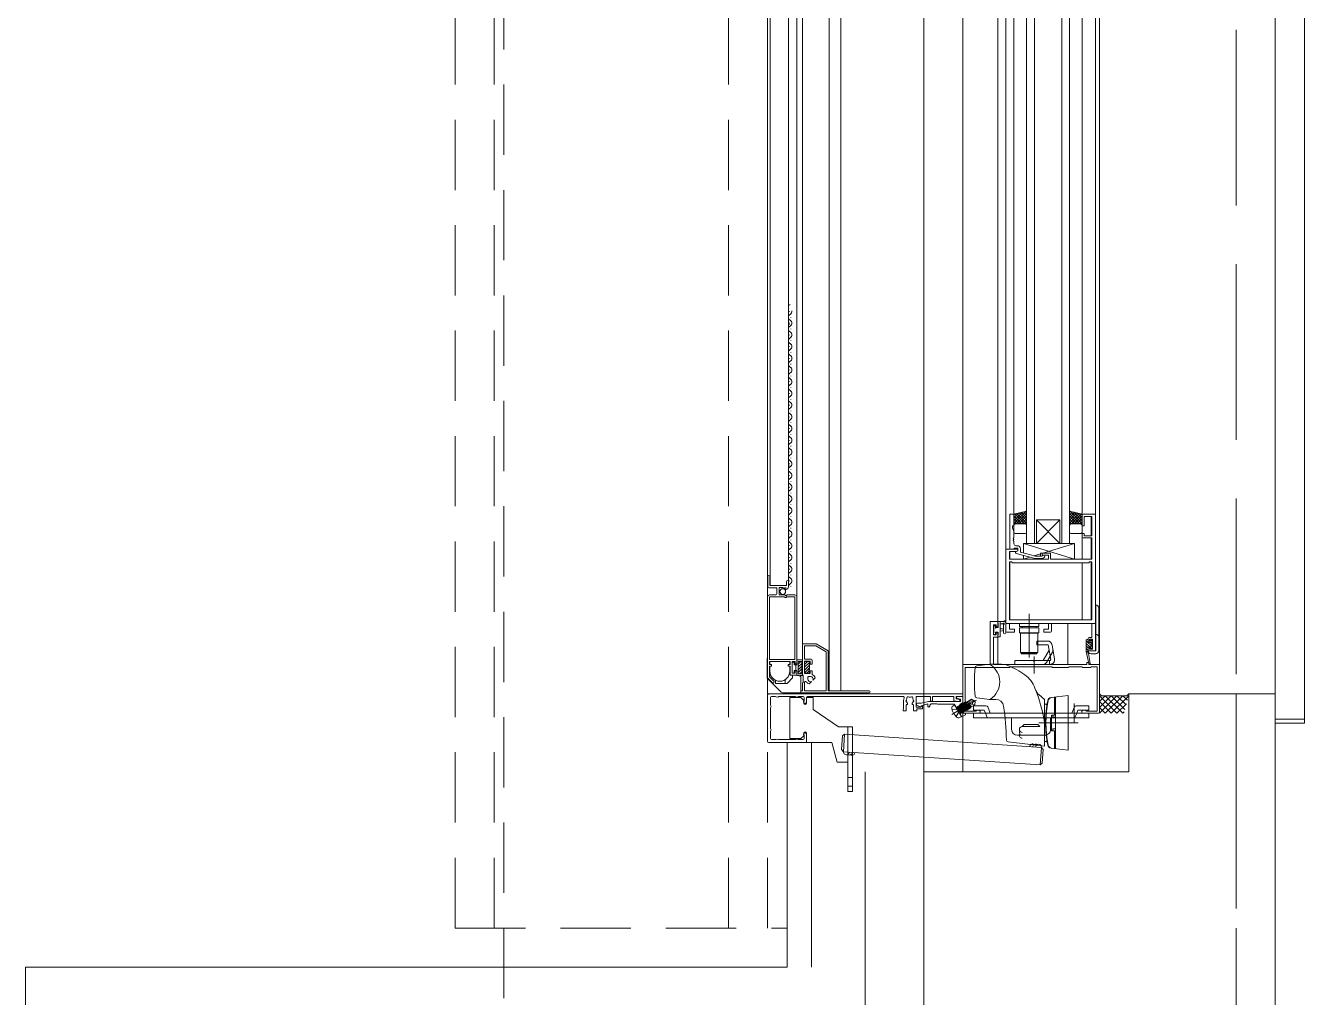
# Model space of a CAD drawing. Units: millimetres at full size, sheet at 1:30. Extents: x -16828 to 149130, y 47892 to 100313.
# Drawn here: x 30440 to 31095, y 55830 to 56328 of the extents above; entities that cross this region are included whole.
import ezdxf

# ---------------------------------------------------------------- set-up
doc = ezdxf.new("R2010")
doc.units = ezdxf.units.MM
doc.header["$LTSCALE"] = 30
doc.linetypes.add('DASHED1', pattern=[1.8, 1.2, -0.6])
doc.linetypes.add('DASHED3', pattern=[4, 3, -1])
for name, color, linetype, lineweight in [('0-1', 7, 'Continuous', 15), ('2-1_躯体', 7, 'Continuous', 15), ('2-3_間仕切り', 7, 'Continuous', 15), ('2-A_建具', 7, 'Continuous', 15)]:
    doc.layers.add(name, color=color, linetype=linetype, lineweight=lineweight)

msp = doc.modelspace()

# ---------------------------------------------------------------- linework, layer by layer
at = {"layer": '0-1'}
for p, q in [((30899.96, 58725.86), (30899.96, 55775.86)), ((31079.96, 58725.86), (31079.96, 50655.86))]:
    msp.add_line(p, q, dxfattribs=at)
at = {"layer": '0-1', "linetype": 'DASHED3'}
msp.add_line((31059.96, 58725.86), (31059.96, 50675.86), dxfattribs=at)
at = {"layer": '0-1', "linetype": 'DASHED1'}
for p, q in [((30684.96, 55775.86), (30684.96, 57745.86)), ((31079.96, 57745.86), (31079.96, 50655.86))]:
    msp.add_line(p, q, dxfattribs=at)
at = {"layer": '2-1_躯体'}
for p, q in [((31004.96, 55985.86), (31004.96, 55945.86)), ((31004.96, 55985.86), (31079.96, 55985.86)), ((31079.96, 55985.86), (31079.96, 55015.86)), ((30899.96, 55945.86), (31004.96, 55945.86)), ((30899.96, 55945.86), (30899.96, 55775.86))]:
    msp.add_line(p, q, dxfattribs=at)
at = {"layer": '2-1_躯体', "linetype": 'DASHED3'}
msp.add_line((31059.96, 55985.86), (31059.96, 55015.86), dxfattribs=at)
at = {"layer": '2-3_間仕切り'}
for p, q in [((30829.96, 55960.86), (30829.96, 55845.86)), ((30842.46, 55960.86), (30842.46, 55845.86)), ((30869.96, 55945.86), (30869.96, 55805.86)), ((30439.96, 55845.86), (30439.96, 55155.86)), ((30439.96, 55845.86), (30829.96, 55845.86))]:
    msp.add_line(p, q, dxfattribs=at)
at = {"layer": '2-A_建具', "linetype": 'DASHED1'}
for p, q in [((30659.96, 55865.86), (30659.96, 56800.86)), ((30679.96, 55865.86), (30679.96, 56800.86)), ((30799.96, 55865.86), (30799.96, 56800.86)), ((30819.96, 55865.86), (30819.96, 55960.86)), ((30659.96, 55865.86), (30829.96, 55865.86))]:
    msp.add_line(p, q, dxfattribs=at)
at = {"layer": '2-A_建具'}
for p, q in [((30919.96, 55945.86), (30919.96, 56755.86)), ((31094.96, 55970.86), (31094.96, 56730.86)), ((30989.96, 56725.36), (30989.96, 55976.36)), ((30819.96, 56715.86), (30819.96, 55985.86)), ((30837.96, 56698.52), (30837.96, 56008.06)), ((30941.96, 56684.59), (30941.96, 56017.13)), ((30937.96, 56681.96), (30937.96, 56019.76)), ((30981.16, 56646.86), (30981.16, 56054.86)), ((30952.66, 56638.86), (30952.66, 56062.86)), ((30956.66, 56638.86), (30956.66, 56062.86)), ((30970.66, 56062.86), (30970.66, 56638.86)), ((30974.66, 56062.86), (30974.66, 56638.86)), ((30946.16, 56629.86), (30946.16, 56071.86)), ((30821.26, 56350.86), (30821.26, 56041.45)), ((30830.66, 56043.36), (30830.66, 56350.86)), ((30834.96, 56350.86), (30834.96, 56035.46)), ((30851.56, 55987.36), (30851.56, 56350.86)), ((30857.46, 55987.36), (30857.46, 56350.86)), ((30831.16, 56181.76), (30831.16, 56181.56)), ((30831.16, 56175.76), (30831.16, 56175.56)), ((30831.16, 56175.06), (30831.16, 56174.86)), ((30831.92, 56178.76), (30831.92, 56178.56)), ((30831.16, 56169.76), (30831.16, 56169.56)), ((30831.92, 56172.76), (30831.92, 56172.56)), ((30831.92, 56166.76), (30831.92, 56166.56)), ((30831.16, 56163.76), (30831.16, 56163.56)), ((30831.92, 56160.76), (30831.92, 56160.56)), ((30831.16, 56157.76), (30831.16, 56157.56)), ((30831.92, 56154.76), (30831.92, 56154.56)), ((30831.16, 56151.76), (30831.16, 56151.56)), ((30831.92, 56148.76), (30831.92, 56148.56)), ((30831.16, 56145.76), (30831.16, 56145.56)), ((30831.92, 56142.76), (30831.92, 56142.56)), ((30831.16, 56139.76), (30831.16, 56139.56)), ((30831.16, 56133.76), (30831.16, 56133.56)), ((30831.92, 56136.76), (30831.92, 56136.56)), ((30831.16, 56127.76), (30831.16, 56127.56)), ((30831.92, 56130.76), (30831.92, 56130.56)), ((30831.16, 56121.76), (30831.16, 56121.56)), ((30831.92, 56124.76), (30831.92, 56124.56)), ((30831.16, 56115.76), (30831.16, 56115.56)), ((30831.92, 56118.76), (30831.92, 56118.56)), ((30831.16, 56109.76), (30831.16, 56109.56)), ((30831.92, 56112.76), (30831.92, 56112.56)), ((30831.16, 56103.76), (30831.16, 56103.56)), ((30831.16, 56103.06), (30831.16, 56102.86)), ((30831.92, 56106.76), (30831.92, 56106.56)), ((30831.92, 56100.76), (30831.92, 56100.56)), ((30831.16, 56097.76), (30831.16, 56097.56)), ((30831.92, 56094.76), (30831.92, 56094.56)), ((30831.16, 56091.76), (30831.16, 56091.56)), ((30831.92, 56088.76), (30831.92, 56088.56)), ((30831.16, 56085.76), (30831.16, 56085.56)), ((30831.92, 56082.76), (30831.92, 56082.56)), ((30831.16, 56079.76), (30831.16, 56079.56)), ((30831.92, 56076.76), (30831.92, 56076.56)), ((30946.16, 56077.86), (30952.66, 56079.36)), ((30946.16, 56073.09), (30952.36, 56079.29)), ((30946.16, 56074.5), (30950.52, 56078.87)), ((30946.16, 56075.92), (30948.69, 56078.44)), ((30946.16, 56077.33), (30946.85, 56078.02)), ((30950.27, 56072.86), (30946.16, 56076.98)), ((30948.86, 56072.86), (30946.16, 56075.56)), ((30951.69, 56072.86), (30946.59, 56077.96)), ((30947.35, 56072.86), (30952.66, 56078.17)), ((30952.66, 56073.3), (30947.74, 56078.23)), ((30948.76, 56072.86), (30952.66, 56076.76)), ((30952.66, 56074.72), (30948.89, 56078.49)), ((30952.66, 56076.13), (30950.04, 56078.76)), ((30950.17, 56072.86), (30952.66, 56075.35)), ((30952.66, 56077.55), (30951.19, 56079.02)), ((30952.66, 56078.96), (30952.34, 56079.29)), ((30957.66, 56074.86), (30957.66, 56062.86)), ((30957.66, 56074.86), (30969.66, 56062.86)), ((30969.66, 56074.86), (30957.66, 56062.86)), ((30957.66, 56074.86), (30969.66, 56074.86)), ((30969.66, 56062.86), (30969.66, 56074.86)), ((30981.16, 56077.86), (30974.66, 56079.36)), ((30974.66, 56078.96), (30974.98, 56079.29)), ((30974.66, 56077.55), (30976.13, 56079.02)), ((30974.66, 56076.13), (30977.28, 56078.76)), ((30974.66, 56074.72), (30978.43, 56078.49)), ((30974.66, 56073.3), (30979.58, 56078.23)), ((30979.97, 56072.86), (30974.66, 56078.17)), ((30978.56, 56072.86), (30974.66, 56076.76)), ((30977.15, 56072.86), (30974.66, 56075.35)), ((30981.16, 56073.09), (30974.96, 56079.29)), ((30975.63, 56072.86), (30980.73, 56077.96)), ((30981.16, 56074.5), (30976.79, 56078.87)), ((30977.04, 56072.86), (30981.16, 56076.98)), ((30978.46, 56072.86), (30981.16, 56075.56)), ((30981.16, 56075.92), (30978.63, 56078.44)), ((30981.16, 56077.33), (30980.47, 56078.02)), ((30981.66, 56077.86), (30987.96, 56077.86)), ((30985.76, 56076.66), (30985.76, 56066.66)), ((30831.16, 56073.76), (30831.16, 56073.56)), ((30831.92, 56070.76), (30831.92, 56070.56)), ((30947.45, 56072.86), (30946.16, 56074.15)), ((30952.66, 56072.86), (30946.16, 56072.86)), ((30946.16, 56068.86), (30946.16, 56071.86)), ((30947.16, 56072.86), (30951.66, 56072.86)), ((30951.59, 56072.86), (30952.66, 56073.93)), ((30952.66, 56071.86), (30952.66, 56068.86)), ((30975.73, 56072.86), (30974.66, 56073.93)), ((30974.66, 56072.86), (30981.16, 56072.86)), ((30974.66, 56071.86), (30974.66, 56068.86)), ((30980.16, 56072.86), (30975.66, 56072.86)), ((30979.87, 56072.86), (30981.16, 56074.15)), ((30981.16, 56068.86), (30981.16, 56071.86)), ((30831.16, 56067.76), (30831.16, 56067.56)), ((30831.16, 56061.76), (30831.16, 56061.56)), ((30831.92, 56064.76), (30831.92, 56064.56)), ((30946.04, 56065.09), (30946.16, 56064.9)), ((30946.16, 56064.9), (30946.16, 56064.82)), ((30946.16, 56063.9), (30946.16, 56062.66)), ((30951.66, 56067.86), (30947.16, 56067.86)), ((30947.16, 56061.66), (30947.96, 56061.66)), ((30977.16, 56062.86), (30951.16, 56062.86)), ((30951.16, 56057.88), (30951.16, 56062.86)), ((30951.16, 56062.86), (30977.16, 56054.86)), ((30951.76, 56062.86), (30975.76, 56062.86)), ((30977.16, 56062.86), (30960.91, 56057.86)), ((30975.66, 56067.86), (30980.16, 56067.86)), ((30977.16, 56062.86), (30977.16, 56054.86)), ((30985.76, 56065.66), (30985.76, 56054.86)), ((30831.16, 56055.76), (30831.16, 56055.56)), ((30831.92, 56058.76), (30831.92, 56058.56)), ((30948.16, 56059.86), (30941.96, 56059.86)), ((30944.16, 56058.66), (30944.16, 56054.86)), ((30951.16, 56054.86), (30951.16, 56056.64)), ((30954.26, 56055.81), (30951.16, 56054.86)), ((30959.86, 56057.54), (30956.41, 56056.48)), ((30959.86, 56055.06), (30959.86, 56054.86)), ((30831.16, 56049.76), (30831.16, 56049.56)), ((30831.92, 56052.76), (30831.92, 56052.56)), ((30944.16, 56053.36), (30944.16, 56023.79)), ((30981.16, 56052.93), (30981.16, 56023.79)), ((30985.76, 56053.36), (30985.76, 56023.79)), ((30820.16, 56045.86), (30820.16, 56040.66)), ((30830.66, 56040.56), (30830.66, 56043.36)), ((30831.16, 56043.76), (30831.16, 56043.56)), ((30831.92, 56046.76), (30831.92, 56046.56)), ((30824.26, 56036.46), (30820.96, 56036.46)), ((30828.4, 56039.62), (30828.83, 56040.05)), ((30829.16, 56036.16), (30828.86, 56036.46)), ((30829.33, 56039.76), (30829.27, 56039.51)), ((30831.92, 56040.76), (30831.92, 56040.56)), ((30988.08, 56007.86), (30988.08, 56031.36)), ((30989.58, 56029.86), (30989.58, 56007.86)), ((30938.26, 56022.86), (30940.94, 56022.86)), ((30939.16, 56022.86), (30939.16, 56015.26)), ((30953.96, 56004.36), (30953.96, 56026.79)), ((30935.66, 56019.46), (30935.66, 56020.06)), ((30935.66, 56016.46), (30935.66, 56016.96)), ((30935.75, 56020.27), (30936.25, 56020.77)), ((30935.86, 56017.16), (30935.86, 56019.26)), ((30936.46, 56016.16), (30935.96, 56016.16)), ((30936.76, 56020.56), (30936.76, 56020.22)), ((30937.96, 56000.86), (30937.96, 56017.36)), ((30940.34, 56021.66), (30939.16, 56021.66)), ((30939.16, 56019.16), (30940.3, 56019.06)), ((30939.16, 56017.96), (30940.3, 56018.06)), ((30940.76, 56017.13), (30940.76, 56021.09)), ((30987.96, 56021.86), (30941.96, 56021.86)), ((30948.96, 56021.86), (30948.96, 56020.36)), ((30958.96, 56021.86), (30948.96, 56021.86)), ((30958.96, 56020.36), (30948.96, 56020.36)), ((30949.46, 56016.96), (30949.46, 56006.96)), ((30950.36, 56019.56), (30950.36, 56019.86)), ((30950.96, 56016.96), (30950.96, 56017.06)), ((30956.96, 56016.96), (30956.96, 56017.06)), ((30957.56, 56019.56), (30957.56, 56019.86)), ((30958.96, 56020.36), (30958.96, 56021.86)), ((30965.46, 56021.86), (30965.46, 56017.86)), ((30973.76, 56021.86), (30973.76, 56000.86)), ((30837.96, 56011.36), (30837.96, 55995.53)), ((30844.96, 56011.36), (30837.96, 56011.36)), ((30838.96, 56010.36), (30838.96, 56003.56)), ((30844.69, 56010.36), (30838.96, 56010.36)), ((30849.96, 56007.32), (30844.69, 56010.36)), ((30850.96, 56007.9), (30844.96, 56011.36)), ((30938.86, 56014.96), (30938.26, 56014.96)), ((30963.71, 56010.86), (30957.96, 56010.86)), ((30963.71, 56010.86), (30965.02, 56003.45)), ((30965.75, 56010.79), (30966.99, 56003.79)), ((30983.16, 56013), (30986.36, 56009.8)), ((30983.16, 56011.65), (30984.99, 56009.83)), ((30983.16, 56010.31), (30984.16, 56009.31)), ((30983.46, 56013.56), (30983.86, 56013.56)), ((30983.97, 56013.54), (30984.14, 56013.37)), ((30984.16, 56013.26), (30984.16, 56012.16)), ((30985.26, 56012.25), (30986.16, 56011.35)), ((30985.26, 56008.96), (30985.26, 56009.3)), ((30985.33, 56009.49), (30985.92, 56008.89)), ((30985.56, 56013.26), (30986.06, 56013.26)), ((30985.6, 56013.26), (30986.36, 56012.5)), ((30986.27, 56009.25), (30985.77, 56008.75)), ((30986.16, 56012.26), (30986.16, 56010.26)), ((30986.36, 56012.96), (30986.36, 56012.46)), ((30986.36, 56010.06), (30986.36, 56009.46)), ((30819.76, 56003.56), (30819.76, 55994.25)), ((30819.76, 56003.56), (30819.76, 55994.25)), ((30834.96, 56003.21), (30837.96, 56003.21)), ((30834.96, 56000.71), (30834.96, 56003.21)), ((30837.96, 55995.21), (30837.96, 56003.21)), ((30838.96, 56003.56), (30842.36, 56003.56)), ((30838.96, 56002.56), (30838.96, 55996.19)), ((30841.86, 56002.56), (30838.96, 56002.56)), ((30841.86, 56001.06), (30841.86, 56002.56)), ((30842.86, 56003.06), (30842.86, 56001.06)), ((30849.96, 55987.36), (30849.96, 56007.32)), ((30850.96, 55987.36), (30850.96, 56007.9)), ((30955.96, 56002.86), (30946.71, 56002.86)), ((30946.71, 56002.86), (30946.71, 56000.86)), ((30958.46, 56006.96), (30949.46, 56006.96)), ((30949.96, 56006.36), (30957.96, 56006.36)), ((30950.96, 56006.86), (30950.96, 56006.96)), ((30956.36, 56002.46), (30955.96, 56002.86)), ((30956.46, 56004.86), (30956.46, 55996.23)), ((30956.56, 56002.46), (30956.96, 56002.86)), ((30956.96, 56006.86), (30956.96, 56006.96)), ((30964.52, 56002.86), (30956.96, 56002.86)), ((30961.12, 56002.86), (30964.18, 56008.17)), ((30962.85, 56001.86), (30965.92, 56007.17)), ((30964.46, 56002.86), (30964.46, 56000.86)), ((30983.16, 56008.96), (30984.16, 56007.96)), ((30983.16, 56007.61), (30983.21, 56007.56)), ((30983.16, 56007.56), (30984.57, 56001.3)), ((30984.16, 56007.56), (30984.17, 56007.47)), ((30984.18, 56007.86), (30988.08, 56007.86)), ((30984.34, 56006.45), (30985.16, 56001.41)), ((30987.96, 56007.86), (30984.66, 56007.86)), ((30988.08, 56006.36), (30985.68, 56006.36)), ((30821.16, 56000.88), (30821.16, 56002.36)), ((30821.16, 55997.36), (30821.16, 56000.04)), ((30831.36, 56000.88), (30831.36, 56002.36)), ((30831.36, 55997.36), (30831.36, 56000.04)), ((30832.56, 55996.46), (30832.56, 56001.96)), ((30833.56, 56001.96), (30832.56, 56001.96)), ((30833.56, 55996.46), (30832.56, 55996.46)), ((30833.56, 56000.71), (30833.56, 56001.96)), ((30833.56, 56000.71), (30834.96, 56000.71)), ((30834.96, 55997.71), (30833.56, 55997.71)), ((30833.56, 55996.46), (30833.56, 55997.71)), ((30834.46, 55997.71), (30834.46, 56000.71)), ((30834.96, 55995.21), (30834.96, 55997.71)), ((30835.66, 56002.41), (30837.46, 56002.41)), ((30835.66, 56002.41), (30835.66, 55996.01)), ((30835.66, 56000.99), (30837.07, 56002.41)), ((30835.66, 55999.58), (30837.46, 56001.38)), ((30835.66, 55998.16), (30837.46, 55999.96)), ((30835.66, 55996.75), (30837.46, 55998.55)), ((30835.66, 55996.01), (30837.46, 55996.01)), ((30836.33, 55996.01), (30837.46, 55997.13)), ((30837.46, 55996.01), (30837.46, 56002.41)), ((30838.96, 56000.83), (30840.49, 56002.36)), ((30838.96, 56002.16), (30838.96, 55996.56)), ((30838.96, 55999.42), (30841.46, 56001.92)), ((30838.96, 55998), (30841.46, 56000.5)), ((30838.96, 55996.59), (30841.46, 55999.09)), ((30838.96, 55996.19), (30841.86, 55996.16)), ((30841.26, 56002.36), (30839.16, 56002.36)), ((30839.16, 55996.36), (30841.26, 55996.36)), ((30840.15, 55996.36), (30841.36, 55997.58)), ((30841.46, 55998.16), (30841.46, 56002.16)), ((30841.46, 55996.56), (30841.46, 55997.56)), ((30842.86, 56001.06), (30841.86, 56001.06)), ((30841.86, 55997.66), (30842.86, 55997.66)), ((30841.86, 55996.16), (30841.86, 55997.66)), ((30842.86, 55997.66), (30842.86, 55995.69)), ((30927.16, 56000.1), (30933.9, 56000.93)), ((30933.9, 56000.93), (30939.74, 56000.93)), ((30956.56, 56002.46), (30956.36, 56002.46)), ((30820.05, 55993.57), (30826.77, 55986.85)), ((30820.05, 55993.57), (30826.67, 55986.95)), ((30824.06, 55992.76), (30824.06, 55991.16)), ((30829.96, 55991.16), (30824.06, 55991.16)), ((30828.96, 55993.03), (30828.96, 55991.16)), ((30832.76, 55993.96), (30829.96, 55991.16)), ((30832.76, 55995.36), (30832.76, 55993.96)), ((30834.96, 55995.21), (30836.16, 55995.21)), ((30836.76, 55995.21), (30837.96, 55995.21)), ((30836.96, 55995.21), (30836.96, 55987.36)), ((30837.96, 55995.53), (30838.16, 55995.33)), ((30838.16, 55991.54), (30837.96, 55991.34)), ((30837.96, 55991.34), (30837.96, 55987.36)), ((30838.16, 55995.33), (30838.16, 55991.54)), ((30838.96, 55991.7), (30838.96, 55987.36)), ((30840.61, 55994.21), (30840.61, 55993.36)), ((30841.96, 55994.71), (30841.11, 55994.71)), ((30842.48, 55992.12), (30841.31, 55990.95)), ((30844.37, 55994.01), (30843.21, 55992.84)), ((30819.96, 55985.36), (30819.96, 55961.36)), ((30828.09, 55986.36), (30837.26, 55986.36)), ((30831.41, 55983.86), (30837.01, 55983.86)), ((30831.41, 55962.86), (30831.41, 55983.86)), ((30836.96, 55987.36), (30836.96, 55986.36)), ((30837.96, 55987.36), (30836.96, 55987.36)), ((30836.96, 55986.36), (30872.06, 55986.36)), ((30837.01, 55983.86), (30838.51, 55982.36)), ((30838.96, 55987.36), (30849.96, 55987.36)), ((30839.91, 55983.86), (30843.41, 55983.86)), ((30839.91, 55981.06), (30839.91, 55983.86)), ((30839.96, 55981.61), (30839.96, 55983.86)), ((30840.46, 55984.36), (30889.63, 55984.36)), ((30872.06, 55987.36), (30850.96, 55987.36)), ((30891.27, 55983.21), (30891.28, 55983.36)), ((30892.46, 55984.18), (30892.61, 55984.14)), ((30893.11, 55984.14), (30893.26, 55984.18)), ((30894.43, 55983.36), (30894.45, 55983.21)), ((30924.52, 55983.08), (30926.15, 55982.29)), ((30933.9, 55982.93), (30927.16, 55983.75)), ((30933.9, 55982.93), (30936.94, 55982.93)), ((30973.9, 55984.93), (30965.24, 55983.86)), ((30966.9, 55984.03), (30965.48, 55983.9)), ((30966.9, 55984.02), (30966.9, 55974.93)), ((30967.4, 55983.53), (30966.9, 55983.53)), ((30967.4, 55984.13), (30967.4, 55957.72)), ((30973.9, 55956.93), (30973.9, 55984.93)), ((30998.96, 55975.86), (30989.96, 55984.86)), ((30989.96, 55975.86), (30998.96, 55984.86)), ((30989.96, 55978.86), (30995.96, 55984.86)), ((30989.96, 55981.86), (30992.96, 55984.86)), ((31001.96, 55975.86), (30992.96, 55984.86)), ((30992.96, 55975.86), (31001.96, 55984.86)), ((31003, 55977.82), (30995.96, 55984.86)), ((30995.96, 55975.86), (31004.96, 55984.86)), ((31003.66, 55980.17), (30998.96, 55984.86)), ((31004.31, 55982.51), (31001.96, 55984.86)), ((30838.51, 55982.36), (30838.51, 55981.06)), ((30891.02, 55982.44), (30891.07, 55982.56)), ((30891.25, 55981.56), (30891.16, 55981.65)), ((30891.71, 55980.66), (30891.71, 55980.8)), ((30894.01, 55980.8), (30894.01, 55980.66)), ((30894.56, 55981.65), (30894.47, 55981.56)), ((30894.65, 55982.56), (30894.7, 55982.44)), ((30918.57, 55977.74), (30914.31, 55975.28)), ((30915.81, 55980.19), (30914.89, 55979.55)), ((30915.81, 55980.19), (30919.31, 55974.13)), ((30917.13, 55978.91), (30917.3, 55979.01)), ((30917.18, 55979.22), (30917.25, 55979.27)), ((30917.18, 55979.22), (30919.16, 55975.8)), ((30919.84, 55976.19), (30917.25, 55979.27)), ((30917.25, 55979.27), (30917.63, 55979.05)), ((30917.71, 55979.09), (30917.63, 55979.05)), ((30917.63, 55979.05), (30919.84, 55976.63)), ((30917.71, 55979.53), (30917.86, 55979.62)), ((30917.71, 55979.53), (30917.71, 55979.09)), ((30919.91, 55976.67), (30917.71, 55979.09)), ((30920.44, 55976.54), (30917.86, 55979.62)), ((30917.86, 55979.62), (30918.24, 55979.4)), ((30918.31, 55979.44), (30918.24, 55979.4)), ((30918.24, 55979.4), (30920.44, 55976.98)), ((30918.27, 55977.34), (30919.23, 55976.28)), ((30918.31, 55979.88), (30918.31, 55979.44)), ((30918.92, 55979.79), (30918.84, 55979.75)), ((30918.92, 55980.23), (30919.07, 55980.32)), ((30918.92, 55980.23), (30918.92, 55979.79)), ((30918.92, 55980.23), (30921.5, 55977.15)), ((30921.13, 55977.37), (30918.92, 55979.79)), ((30919.07, 55980.32), (30919.45, 55980.1)), ((30921.66, 55977.24), (30919.07, 55980.32)), ((30919.31, 55976.32), (30919.23, 55976.28)), ((30920.47, 55978.84), (30919.43, 55978.24)), ((30919.53, 55980.14), (30919.45, 55980.1)), ((30919.45, 55980.1), (30921.66, 55977.68)), ((30919.53, 55980.58), (30919.68, 55980.67)), ((30919.53, 55980.58), (30919.53, 55980.14)), ((30919.53, 55980.58), (30922.11, 55977.5)), ((30921.73, 55977.72), (30919.53, 55980.14)), ((30919.68, 55980.67), (30920.06, 55980.45)), ((30922.26, 55977.59), (30919.68, 55980.67)), ((30919.91, 55976.67), (30919.84, 55976.63)), ((30919.84, 55976.19), (30919.84, 55976.63)), ((30920.13, 55980.49), (30920.06, 55980.45)), ((30920.06, 55980.45), (30922.26, 55978.03)), ((30920.13, 55980.93), (30920.28, 55981.02)), ((30920.13, 55980.93), (30920.13, 55980.49)), ((30920.13, 55980.93), (30922.72, 55977.85)), ((30922.34, 55978.07), (30920.13, 55980.49)), ((30920.28, 55981.02), (30920.66, 55980.8)), ((30922.87, 55977.94), (30920.28, 55981.02)), ((30920.29, 55976.45), (30920.44, 55976.54)), ((30920.52, 55977.02), (30920.44, 55976.98)), ((30920.44, 55976.54), (30920.44, 55976.98)), ((30920.74, 55980.84), (30920.66, 55980.8)), ((30920.66, 55980.8), (30922.87, 55978.38)), ((30920.74, 55981.28), (30920.89, 55981.37)), ((30920.74, 55981.28), (30920.74, 55980.84)), ((30920.74, 55981.28), (30923.32, 55978.2)), ((30922.94, 55978.42), (30920.74, 55980.84)), ((30920.89, 55981.37), (30921.27, 55981.15)), ((30923.47, 55978.29), (30920.89, 55981.37)), ((30921.13, 55977.37), (30921.05, 55977.33)), ((30921.05, 55976.89), (30921.05, 55977.33)), ((30921.5, 55977.15), (30921.13, 55977.37)), ((30921.34, 55981.19), (30921.27, 55981.15)), ((30921.27, 55981.15), (30923.47, 55978.73)), ((30921.34, 55979.34), (30927.03, 55982.63)), ((30921.34, 55981.63), (30921.5, 55981.72)), ((30921.34, 55981.63), (30921.34, 55981.19)), ((30921.34, 55981.63), (30921.76, 55981.14)), ((30923.55, 55978.77), (30921.34, 55981.19)), ((30921.91, 55981.23), (30921.5, 55981.72)), ((30921.5, 55977.15), (30921.66, 55977.24)), ((30921.73, 55977.72), (30921.66, 55977.68)), ((30921.66, 55977.24), (30921.66, 55977.68)), ((30922.11, 55977.5), (30921.73, 55977.72)), ((30922.56, 55981.9), (30921.87, 55981.5)), ((30924.92, 55981.41), (30921.97, 55980.7)), ((30922.1, 55980.73), (30923.93, 55978.55)), ((30922.11, 55977.5), (30922.26, 55977.59)), ((30922.34, 55978.07), (30922.26, 55978.03)), ((30922.26, 55977.59), (30922.26, 55978.03)), ((30924.08, 55978.64), (30922.29, 55980.78)), ((30922.72, 55977.85), (30922.34, 55978.07)), ((30922.49, 55980.83), (30924.08, 55979.08)), ((30922.54, 55981.94), (30922.69, 55981.68)), ((30922.72, 55977.85), (30922.87, 55977.94)), ((30922.94, 55978.42), (30922.87, 55978.38)), ((30922.87, 55977.94), (30922.87, 55978.38)), ((30923.32, 55978.2), (30922.94, 55978.42)), ((30923.1, 55980.97), (30924.19, 55979.08)), ((30923.32, 55978.2), (30923.47, 55978.29)), ((30923.55, 55978.77), (30923.47, 55978.73)), ((30923.47, 55978.29), (30923.47, 55978.73)), ((30923.93, 55978.55), (30923.55, 55978.77)), ((30923.93, 55978.55), (30924.08, 55978.64)), ((30924.16, 55979.12), (30924.08, 55979.08)), ((30924.08, 55978.64), (30924.08, 55979.08)), ((30924.19, 55979.08), (30926.17, 55980.23)), ((30924.5, 55982.73), (30925.83, 55982.11)), ((30924.92, 55981.41), (30926.3, 55982.03)), ((30924.92, 55980.6), (30926.1, 55980.19)), ((30931.84, 55979.73), (30925.46, 55979.73)), ((30925.46, 55979.73), (30925.46, 55977.43)), ((30925.46, 55977.43), (30930.96, 55977.43)), ((30925.83, 55982.11), (30926.15, 55982.29)), ((30926.15, 55982.29), (30926.3, 55982.03)), ((30926.17, 55980.23), (30926.3, 55982.03)), ((30930.96, 55977.43), (30931.57, 55975.93)), ((30932.76, 55979.11), (30934.05, 55975.93)), ((30961.9, 55980.43), (30962.75, 55980.43)), ((30977.16, 55979.11), (30975.87, 55975.94)), ((30976.96, 55970.86), (30976.96, 55980.86)), ((30978.08, 55979.74), (30984.46, 55979.74)), ((30984.46, 55977.44), (30978.96, 55977.44)), ((30984.46, 55979.74), (30984.46, 55977.44)), ((30995.96, 55975.86), (30989.96, 55981.86)), ((30992.96, 55975.86), (30989.96, 55978.86)), ((30998.96, 55975.86), (31003.81, 55980.71)), ((31001.96, 55975.86), (31002.65, 55976.55)), ((30919.31, 55974.13), (30918.29, 55973.65)), ((30918.86, 55975.91), (30919.03, 55976.01)), ((30919.23, 55975.84), (30919.23, 55976.28)), ((30928.46, 55975.86), (30919.96, 55975.86)), ((30925.46, 55975.86), (30984.46, 55975.86)), ((30925.46, 55975.86), (30925.46, 55973.56)), ((30925.46, 55973.56), (30984.46, 55973.57)), ((30931.57, 55975.93), (30932.5, 55973.63)), ((30944.96, 55973.56), (30944.96, 55967.56)), ((30950.46, 55969.06), (30951.46, 55970.06)), ((30979.1, 55970.93), (30958.9, 55970.93)), ((30964.96, 55973.56), (30964.96, 55967.56)), ((30965.4, 55974.93), (30965.4, 55966.93)), ((30965.4, 55974.93), (30967.4, 55974.93)), ((30966.14, 55974.93), (30966.14, 55973.93)), ((30967.4, 55973.93), (30966.14, 55973.93)), ((30981.46, 55975.86), (30989.46, 55975.86)), ((30984.46, 55975.86), (30984.46, 55973.57)), ((31079.96, 55972.86), (31094.96, 55972.86)), ((31079.96, 55970.86), (31094.96, 55970.86)), ((30838.51, 55964.36), (30837.01, 55962.86)), ((30838.51, 55965.66), (30838.51, 55964.36)), ((30839.91, 55960.86), (30839.91, 55965.66)), ((30839.96, 55961.36), (30839.96, 55965.11)), ((30856.26, 55968.86), (30863.41, 55968.86)), ((30858.86, 55956.17), (30859.46, 55965.15)), ((30960.26, 55958.35), (30859.46, 55965.15)), ((30861.11, 55935.86), (30861.11, 55968.86)), ((30863.41, 55968.86), (30863.41, 55935.86)), ((30947.96, 55964.56), (30961.96, 55964.56)), ((30950.46, 55969.06), (30959.46, 55969.06)), ((30967.4, 55966.93), (30965.4, 55966.93)), ((30966.14, 55967.93), (30966.14, 55966.93)), ((30966.14, 55967.93), (30967.4, 55967.93)), ((30966.9, 55966.93), (30966.9, 55957.83)), ((30852.91, 55960.86), (30820.46, 55960.86)), ((30837.01, 55962.86), (30831.41, 55962.86)), ((30855.59, 55950.86), (30852.91, 55960.86)), ((30858.86, 55956.17), (30857.93, 55957.24)), ((30943.17, 55961.22), (30961.9, 55958.93)), ((30960.26, 55958.35), (30959.66, 55949.37)), ((30960.26, 55958.35), (30961.19, 55957.29)), ((30962.75, 55961.43), (30961.9, 55961.43)), ((30965.24, 55957.99), (30973.9, 55956.93)), ((30965.48, 55957.95), (30966.9, 55957.83)), ((30966.9, 55958.33), (30967.4, 55958.33)), ((30855.59, 55950.86), (30861.11, 55950.86)), ((30959.66, 55949.37), (30858.86, 55956.17)), ((30863.41, 55943.01), (30861.11, 55943.01)), ((30863.41, 55938.51), (30861.11, 55938.51)), ((30863.41, 55935.86), (30861.11, 55935.86))]:
    msp.add_line(p, q, dxfattribs=at)
for points in [[(30987.96, 56007.86), (30987.96, 56693.86), (30984.66, 56693.86)], [(30944.16, 56059.86), (30944.16, 56077.86), (30945.66, 56077.86)], [(30981.16, 56067.86), (30982.16, 56067.86), (30982.16, 56066.66), (30986.03, 56066.66), (30986.03, 56076.66), (30982.16, 56076.66), (30982.16, 56071.86), (30981.16, 56071.86)], [(30946.16, 56071.86), (30945.46, 56071.86), (30945.46, 56070.86), (30946.16, 56068.94), (30946.16, 56065.82)], [(30964.86, 56057.36), (30964.86, 56054.86), (30986.03, 56054.86), (30986.03, 56065.66), (30981.66, 56065.66)], [(30947.47, 56058.66), (30943.89, 56058.66), (30943.89, 56054.86), (30963.86, 56054.86), (30963.86, 56056.86), (30960.66, 56056.86), (30960.66, 56057.86), (30964.36, 56057.86)], [(30946.96, 56058.15), (30946.96, 56058.37), (30948.16, 56059.06), (30948.16, 56060.36), (30946.36, 56060.36)], [(30961.78, 56055.84), (30961.01, 56055.06), (30957.06, 56055.06), (30947.33, 56057.67)], [(30949.46, 56060.16), (30949.46, 56058.34), (30957.22, 56056.26), (30960.51, 56056.26), (30960.94, 56056.69)], [(30964.86, 56054.86), (30964.86, 56057.86), (30959.86, 56057.86), (30959.86, 56056.26)], [(30829.66, 56043.36), (30829.66, 56041.36), (30821.16, 56041.36), (30821.16, 56045.86)], [(30819.96, 56035.46), (30819.96, 55994.05), (30822.51, 55991.51)], [(30820.66, 56040.16), (30824.76, 56040.16), (30824.76, 56036.96)], [(30828.6, 56035.46), (30820.96, 56035.46), (30820.96, 56003.36), (30833.96, 56003.36), (30833.96, 56035.46), (30829.92, 56035.46)], [(30823.21, 55992.21), (30820.96, 55994.47), (30820.96, 56000.06), (30821.96, 56000.06), (30821.96, 56000.86), (30820.96, 56000.86), (30820.96, 56002.36), (30831.56, 56002.36), (30831.56, 56000.86), (30830.56, 56000.86), (30830.56, 56000.06), (30831.56, 56000.06), (30831.56, 55995.36), (30834.96, 55995.36), (30834.96, 55997.61), (30834.06, 55997.61), (30834.06, 55996.36), (30832.56, 55996.36), (30832.56, 56002.36), (30834.06, 56002.36), (30834.06, 56001.11), (30834.96, 56001.11), (30834.96, 56035.46)], [(30828.86, 56036.46), (30825.86, 56036.46), (30825.86, 56040.26), (30828.06, 56040.26), (30828.06, 56039.76)], [(30829.74, 56035.16), (30828.77, 56035.16), (30828.6, 56035.46)], [(30833.96, 56036.46), (30830.03, 56036.46), (30829.49, 56036.01)], [(30937.96, 56022.86), (30934.06, 56022.86), (30934.06, 56000.86), (30919.96, 56000.86)], [(30937.96, 56017.06), (30937.16, 56017.06), (30937.16, 56015.96), (30935.69, 56015.96), (30935.69, 56021.23), (30937.16, 56021.23), (30937.16, 56020.06), (30937.96, 56020.06)], [(30938.16, 56016.06), (30938.16, 56017.36), (30936.76, 56017.36), (30936.76, 56016.46)], [(30937.22, 56019.76), (30938.16, 56019.76), (30938.16, 56021.76)], [(30943.89, 56021.86), (30943.89, 56018.86), (30946.46, 56018.86), (30946.46, 56017.36), (30942.46, 56017.36)], [(30958.46, 56006.96), (30958.46, 56016.96), (30949.46, 56016.96)], [(30964.96, 56017.36), (30961.46, 56017.36), (30961.46, 56018.86), (30963.96, 56018.86), (30963.96, 56021.86)], [(30984.66, 56014.66), (30986.03, 56014.66), (30986.03, 56021.86)], [(30989.96, 56000.86), (30984.46, 56000.86), (30984.46, 56001.86), (30983.46, 56001.86), (30983.46, 56000.86), (30935.69, 56000.86), (30935.69, 56014.76), (30937.46, 56014.76)], [(30963.29, 56012.86), (30957.96, 56012.86), (30957.96, 56010.86)], [(30983.16, 56013.26), (30983.16, 56007.56), (30984.16, 56007.56)], [(30984.96, 56008.66), (30986.46, 56008.66), (30986.46, 56013.86), (30984.96, 56013.86), (30984.96, 56012.76), (30984.16, 56012.76), (30984.16, 56014.16)], [(30984.16, 56012.16), (30985.26, 56012.16), (30985.26, 56012.96)], [(30984.16, 56008.36), (30984.16, 56009.76), (30984.96, 56009.76), (30984.96, 56008.66)], [(30984.8, 56009.76), (30984.16, 56009.76), (30984.16, 56007.56)], [(30949.96, 56006.36), (30949.96, 56006.86), (30957.96, 56006.86), (30957.96, 56006.36)], [(30926.66, 55976.96), (30921.16, 55976.96), (30921.16, 55999.23), (30943.96, 55999.23), (30944.39, 55999.66), (30965.53, 55999.66), (30965.96, 55999.23), (30973.96, 55999.23), (30974.39, 55999.66), (30981.03, 55999.66), (30981.46, 55999.23), (30985.46, 55999.23), (30985.89, 55999.66), (30988.76, 55999.66), (30988.76, 55976.96), (30983.26, 55976.96)], [(30919.96, 55985.86), (30820.46, 55985.86), (30819.96, 55985.36)], [(30821.53, 55980), (30821.46, 55980.19), (30821.46, 55983.86)], [(30821.96, 55984.36), (30824.13, 55984.36), (30824.32, 55984.29)], [(30825.6, 55984.29), (30825.79, 55984.36), (30834.13, 55984.36), (30834.32, 55984.29)], [(30835.6, 55984.29), (30835.79, 55984.36), (30838.26, 55984.36)], [(30838.76, 55983.86), (30838.76, 55982.35), (30838.67, 55982.14)], [(30843.41, 55983.86), (30843.41, 55977.86), (30856.26, 55968.86)], [(30894.44, 55980.26), (30894.76, 55979.96), (30894.76, 55977.06), (30896.36, 55977.06), (30896.36, 55978.06), (30899.36, 55978.06), (30899.36, 55979.46), (30898.86, 55979.46), (30898.29, 55979.06), (30896.06, 55979.06), (30896.06, 55984.36), (30903.46, 55984.36), (30903.46, 55982.46)], [(30904.46, 55982.46), (30904.46, 55984.36), (30915.46, 55984.36), (30915.46, 55982.19), (30918.02, 55981.96)], [(30917.17, 55983.37), (30918.76, 55983.09), (30918.76, 55981.96), (30910.42, 55981.96), (30910.23, 55981.84), (30909.68, 55981.84), (30909.5, 55981.96)], [(30918.15, 55982.95), (30916.56, 55983.23), (30916.56, 55984.36), (30919.96, 55984.36)], [(30922.54, 55981.94), (30924.52, 55983.08), (30924.5, 55982.73)], [(30958.92, 55985.42), (30961.9, 55982.93), (30961.9, 55958.93)], [(30989.96, 55985.86), (30990.96, 55984.86), (31003.96, 55984.86), (31004.96, 55985.86)], [(30821.53, 55968), (30821.46, 55968.19), (30821.46, 55978.53), (30821.53, 55978.72)], [(30889.66, 55982.36), (30889.66, 55978.28), (30889.36, 55977.76), (30889.36, 55977.06), (30890.96, 55977.06), (30890.96, 55979.96), (30891.28, 55980.26)], [(30896.51, 55980.03), (30898.45, 55978.91), (30898.67, 55979.71), (30902.06, 55980.61), (30902.06, 55979.56)], [(30909.5, 55981.96), (30902.45, 55981.96), (30898.72, 55980.96), (30896.76, 55980.96)], [(30904.26, 55980.76), (30906.66, 55980.76), (30906.96, 55980.46), (30915.66, 55980.46), (30917.34, 55977.55), (30917.53, 55977.45), (30917.81, 55976.98), (30917.8, 55976.76), (30919.42, 55973.95), (30921.36, 55975.07), (30921.36, 55975.86)], [(30914.49, 55977.75), (30916.51, 55977.88), (30917.61, 55977.19)], [(30916.54, 55974.2), (30917.66, 55975.9), (30917.61, 55977.19)], [(30917.42, 55978.8), (30919.69, 55976.1), (30919.84, 55976.19)], [(30917.71, 55979.53), (30920.29, 55976.45), (30919.91, 55976.67)], [(30919.69, 55976.1), (30919.31, 55976.32), (30918.07, 55977.68)], [(30918.31, 55979.88), (30920.9, 55976.8), (30921.05, 55976.89), (30918.46, 55979.97)], [(30918.31, 55979.88), (30918.46, 55979.97), (30918.84, 55979.75), (30921.05, 55977.33)], [(30920.9, 55976.8), (30920.52, 55977.02), (30918.31, 55979.44)], [(30919.96, 55978.01), (30918.53, 55980.48), (30919.96, 55981.31)], [(30921.5, 55981.72), (30921.87, 55981.5), (30922.05, 55981.31)], [(30925.83, 55982.11), (30921.78, 55981.15), (30924.5, 55982.73)], [(30925.01, 55981.46), (30924.92, 55980.6), (30923.78, 55979.78)], [(30928.96, 55976.36), (30928.96, 55976.86), (30927.87, 55977.49), (30927.26, 55977.49)], [(30978.96, 55977.44), (30978.35, 55975.94), (30977.42, 55973.64)], [(30982.66, 55977.49), (30982.05, 55977.49), (30980.96, 55976.86), (30980.96, 55976.36)], [(30919.16, 55975.8), (30919.23, 55975.84), (30918.91, 55976.22)], [(30951.46, 55970.06), (30958.46, 55970.06), (30959.46, 55969.06)], [(30821.46, 55962.86), (30821.46, 55966.53), (30821.53, 55966.72)], [(30838.67, 55964.59), (30838.76, 55964.38), (30838.76, 55962.86)], [(30857.93, 55957.24), (30858.4, 55964.22), (30859.46, 55965.15)], [(30824.32, 55962.43), (30824.13, 55962.36), (30821.96, 55962.36)], [(30834.32, 55962.43), (30834.13, 55962.36), (30825.79, 55962.36), (30825.6, 55962.43)], [(30838.26, 55962.36), (30835.79, 55962.36), (30835.6, 55962.43)], [(30961.19, 55957.29), (30960.72, 55950.3), (30959.66, 55949.37)]]:
    msp.add_lwpolyline(points, dxfattribs=at)
for points in [[(30984.53, 56052.93), (30984.96, 56053.36), (30986.03, 56053.36), (30986.03, 56023.79), (30943.89, 56023.79), (30943.89, 56053.36), (30944.96, 56053.36), (30945.39, 56052.93)], [(30958.91, 56019.56), (30949.01, 56019.56), (30949.01, 56017.06), (30958.91, 56017.06)]]:
    msp.add_lwpolyline(points, close=True, dxfattribs=at)
msp.add_circle((30827.76, 56038.21), 1.45, dxfattribs=at)
for centre, radius, start, end in [((30832.38, 56178.66), 1.72, 119.20254, 240.79746), ((30832.38, 56183.67), 1.72, 119.20254, 140.39293), ((30830.7, 56181.66), 1.72, 299.20254, 9.91575), ((30832.38, 56172.66), 1.72, 119.20254, 240.79746), ((30830.7, 56175.66), 1.72, 299.20254, 60.79746), ((30832.38, 56166.66), 1.72, 119.20254, 240.79746), ((30830.7, 56169.66), 1.72, 299.20254, 60.79746), ((30832.38, 56160.66), 1.72, 119.20254, 240.79746), ((30830.7, 56163.66), 1.72, 299.20254, 60.79746), ((30832.38, 56154.66), 1.72, 119.20254, 240.79746), ((30830.7, 56157.66), 1.72, 299.20254, 60.79746), ((30830.7, 56151.66), 1.72, 299.20254, 60.79746), ((30832.38, 56148.66), 1.72, 119.20254, 240.79746), ((30830.7, 56145.66), 1.72, 299.20254, 60.79746), ((30832.38, 56142.66), 1.72, 119.20254, 240.79746), ((30830.7, 56139.66), 1.72, 299.20254, 60.79746), ((30832.38, 56136.66), 1.72, 119.20254, 240.79746), ((30830.7, 56133.66), 1.72, 299.20254, 60.79746), ((30832.38, 56130.66), 1.72, 119.20254, 240.79746), ((30830.7, 56127.66), 1.72, 299.20254, 60.79746), ((30832.38, 56124.66), 1.72, 119.20254, 240.79746), ((30830.7, 56121.66), 1.72, 299.20254, 60.79746), ((30832.38, 56118.66), 1.72, 119.20254, 240.79746), ((30832.38, 56112.66), 1.72, 119.20254, 240.79746), ((30830.7, 56115.66), 1.72, 299.20254, 60.79746), ((30832.38, 56106.66), 1.72, 119.20254, 240.79746), ((30830.7, 56109.66), 1.72, 299.20254, 60.79746), ((30832.38, 56100.66), 1.72, 119.20254, 240.79746), ((30830.7, 56103.66), 1.72, 299.20254, 60.79746), ((30832.38, 56094.66), 1.72, 119.20254, 240.79746), ((30830.7, 56097.66), 1.72, 299.20254, 60.79746), ((30832.38, 56088.66), 1.72, 119.20254, 240.79746), ((30830.7, 56091.66), 1.72, 299.20254, 60.79746), ((30832.38, 56082.66), 1.72, 119.20254, 240.79746), ((30830.7, 56085.66), 1.72, 299.20254, 60.79746), ((30830.7, 56079.66), 1.72, 299.20254, 60.79746), ((30832.38, 56076.66), 1.72, 119.20254, 240.79746), ((30830.7, 56073.66), 1.72, 299.20254, 60.79746), ((30945.66, 56077.36), 0.5, 0, 90), ((30981.66, 56077.36), 0.5, 90, 180), ((30832.38, 56070.66), 1.72, 119.20254, 240.79746), ((30830.7, 56067.66), 1.72, 299.20254, 60.79746), ((30947.16, 56071.86), 1, 89.9999, 179.9999), ((30947.16, 56068.86), 1, 179.9999, 269.9999), ((30951.66, 56071.86), 1, 359.9999, 89.9999), ((30951.66, 56068.86), 1, 269.9999, 359.9999), ((30975.66, 56071.86), 1, 90.0001, 180.0001), ((30975.66, 56068.86), 1, 180.0001, 270.0001), ((30980.16, 56071.86), 1, 0.0001, 90.0001), ((30980.16, 56068.86), 1, 270.0001, 0.0001), ((30832.38, 56064.66), 1.72, 119.20254, 240.79746), ((30830.7, 56061.66), 1.72, 299.20254, 60.79746), ((30946.16, 56065.36), 0.3, 113.57818, 246.42182), ((30946.16, 56064.36), 0.3, 113.57818, 246.42182), ((30945.96, 56065.82), 0.2, 293.57818, 0), ((30945.96, 56064.82), 0.2, 293.57818, 0), ((30945.96, 56063.9), 0.2, 0, 66.42182), ((30947.16, 56062.66), 1, 180, 270), ((30947.96, 56060.16), 1.5, 0, 90), ((30981.66, 56066.16), 0.5, 180, 270), ((30832.38, 56058.66), 1.72, 119.20254, 240.79746), ((30830.7, 56055.66), 1.72, 299.20254, 60.79746), ((30945.86, 56060.16), 0.3, 270, 0), ((30946.36, 56060.16), 0.2, 90, 180), ((30947.46, 56058.15), 0.5, 180, 255), ((30961.36, 56056.26), 0.6, 315, 135), ((30964.36, 56057.36), 0.5, 0, 90), ((30832.38, 56052.66), 1.72, 119.20254, 240.79746), ((30830.7, 56049.66), 1.72, 299.20254, 60.79746), ((30820.66, 56045.86), 0.5, 0, 180), ((30830.16, 56043.36), 0.5, 0, 180), ((30832.38, 56046.66), 1.72, 119.20254, 240.79746), ((30832.38, 56040.66), 1.72, 119.20254, 183.62276), ((30830.7, 56043.66), 1.72, 299.20254, 60.79746), ((30820.96, 56035.46), 1, 90, 180), ((30820.66, 56040.66), 0.5, 180, 270), ((30824.26, 56036.96), 0.5, 270, 0), ((30828.26, 56039.76), 0.2, 180, 315), ((30829.04, 56039.84), 0.3, 345, 135), ((30829.36, 56036.16), 0.2, 180, 310), ((30829.46, 56039.46), 0.2, 165, 275.15046), ((30829.36, 56040.56), 1.3, 275.20584, 0), ((30829.92, 56035.26), 0.2, 90, 210), ((30833.96, 56035.46), 1, 0, 90), ((30988.08, 56029.86), 1.5, 0, 90), ((30938.26, 56022.56), 0.3, 90, 180), ((30940.94, 56023.16), 0.3, 270, 330), ((30941.46, 56022.86), 0.3, 349.47122, 150), ((30942.05, 56022.75), 0.3, 169.47122, 229.47122), ((30941.66, 56022.3), 0.3, 0, 49.47122), ((30935.96, 56020.06), 0.3, 135, 180), ((30935.86, 56019.46), 0.2, 180, 269.99999), ((30935.86, 56016.96), 0.2, 90, 180), ((30935.96, 56016.46), 0.3, 180, 269.99999), ((30936.46, 56020.56), 0.3, 0, 135), ((30936.46, 56016.46), 0.3, 270, 0), ((30936.76, 56019.76), 0.25, 123.05573, 326.94427), ((30936.46, 56020.22), 0.3, 303.05573, 0), ((30937.22, 56019.46), 0.3, 90, 146.94427), ((30938.16, 56021.96), 0.2, 180, 269.99999), ((30938.16, 56015.86), 0.2, 90, 180), ((30940.26, 56018.56), 0.5, 275.09207, 84.90793), ((30940.34, 56021.96), 0.3, 270, 330), ((30940.86, 56021.66), 0.3, 289.18976, 150), ((30941.06, 56021.09), 0.3, 109.18976, 180.04023), ((30941.36, 56017.13), 0.6, 180.04023, 0.04023), ((30942.46, 56017.86), 0.5, 180, 270), ((30949.86, 56019.86), 0.5, 0, 90), ((30958.06, 56019.86), 0.5, 90, 180), ((30964.96, 56017.86), 0.5, 270, 0), ((30988.08, 56014.86), 1.5, 0, 90), ((30937.46, 56015.26), 0.5, 270, 0), ((30938.26, 56015.26), 0.3, 180, 269.99999), ((30938.86, 56015.26), 0.3, 270, 0), ((30963.29, 56010.36), 2.5, 10, 90), ((30983.46, 56013.26), 0.3, 90, 180), ((30983.86, 56013.26), 0.3, 0, 90), ((30984.66, 56014.16), 0.5, 90, 180), ((30984.8, 56010.06), 0.3, 270, 326.94427), ((30985.26, 56009.76), 0.25, 303.05573, 146.94427), ((30985.56, 56012.96), 0.3, 90, 180), ((30985.56, 56009.3), 0.3, 123.05573, 180), ((30986.06, 56012.96), 0.3, 0, 90), ((30986.16, 56012.46), 0.2, 270, 0), ((30986.16, 56010.06), 0.2, 0, 90), ((30986.06, 56009.46), 0.3, 315, 0), ((30820.76, 56003.56), 1, 143.13171, 180), ((30820.76, 56003.56), 1, 143.1335, 180), ((30842.36, 56003.06), 0.5, 0, 90), ((30964.49, 56003.36), 0.5, 270, 10), ((30964.52, 56003.36), 2.5, 270, 10), ((30964.18, 56008.17), 2, 330, 10), ((30984.26, 56006.96), 0.3, 129.19754, 249.19754), ((30983.88, 56007.43), 0.3, 309.19754, 9.19754), ((30984.04, 56006.4), 0.3, 9.19754, 69.19754), ((30984.66, 56008.36), 0.5, 180, 270), ((30985.68, 56007.86), 1.5, 180, 269.99999), ((30985.56, 56008.96), 0.3, 180, 315), ((30988.08, 56007.86), 1.5, 270, 0), ((30826.26, 55997.36), 5.1, 180, 0), ((30839.16, 56002.16), 0.2, 90.00437, 180), ((30839.16, 55996.56), 0.2, 180, 269.99563), ((30841.46, 55997.86), 0.3, 90.00291, 269.99708), ((30841.26, 56002.16), 0.2, 0, 90.00437), ((30841.26, 55996.56), 0.2, 270, 0), ((30993.4, 55991.93), 67.5, 173.80105, 186.19895), ((30927.28, 55999.11), 1, 97, 173.80105), ((30933.66, 55999.89), 1, 56.04765, 97), ((30928.3, 55991.93), 10.6, 303.95235, 56.04765), ((30939.74, 55991.93), 9, 68.51499, 90), ((30928.39, 55963.08), 40, 54.32281, 68.51499), ((30961.12, 56002.86), 2, 270, 330), ((30984.86, 56001.36), 0.3, 192.65862, 9.19754), ((30820.76, 55994.27), 1, 180, 224.99946), ((30822.86, 55991.86), 0.5, 225, 45), ((30836.46, 55995.21), 0.3, 180, 0), ((30839.46, 55991.7), 0.5, 33.55866, 180), ((30841.96, 55993.36), 2.5, 213.55866, 254.96144), ((30841.11, 55994.21), 0.5, 89.99991, 180), ((30841.96, 55993.36), 1.35, 180, 292.66469), ((30841.96, 55993.36), 1.35, 337.33448, 89.99856), ((30841.96, 55993.36), 2.5, 15.03785, 68.8987), ((30942.97, 55983.39), 15, 21.10054, 54.32281), ((30821.96, 55983.86), 0.5, 90.00001, 179.99999), ((30824.96, 55985.06), 1, 230.28486, 309.71514), ((30828.09, 55988.36), 2, 225.00004, 270.00004), ((30834.96, 55985.06), 1, 230.28486, 309.71514), ((30838.26, 55983.86), 0.5, 0.00001, 89.99999), ((30840.46, 55983.86), 0.5, 90.00001, 179.99999), ((30872.06, 55986.86), 0.5, 270, 90), ((30889.63, 55983.96), 0.4, 333.61216, 89.99994), ((30892.86, 55982.36), 3.2, 153.61222, 180.00002), ((30892.86, 55982.36), 1.8, 151.96927, 173.73983), ((30892, 55983.59), 0.75, 52.29964, 197.7004), ((30892.86, 55982.36), 1.8, 81.96925, 98.03075), ((30893.72, 55983.59), 0.75, 342.2996, 127.70036), ((30892.86, 55982.36), 1.8, 6.26017, 28.03073), ((30917.26, 55983.86), 0.5, 90, 260.00001), ((30918.06, 55982.46), 0.5, 265, 79.99999), ((30927.28, 55984.74), 1, 186.19895, 263), ((30933.66, 55983.96), 1, 263, 303.95235), ((30936.94, 55978.93), 4, 8.77765, 90), ((30867.4, 55954.23), 96, 10.15586, 21.10054), ((30962.13, 55989.25), 5, 200.29251, 230), ((30965.48, 55981.88), 2, 97, 168.68116), ((30965.66, 55981.91), 2, 94.98257, 168.62023), ((30820.76, 55979.36), 1, 320.28486, 39.71514), ((30839.21, 55981.61), 0.75, 135.58467, 359.99998), ((30839.21, 55981.06), 0.7, 180, 0), ((30891.38, 55982.1), 0.5, 136.86987, 243.13005), ((30892.86, 55982.36), 1.8, 206.26017, 225.20714), ((30891.31, 55980.66), 0.4, 265.90396, 0.00001), ((30891.31, 55980.8), 0.4, 0.00007, 45.20724), ((30894.41, 55980.8), 0.4, 134.79276, 179.99993), ((30894.41, 55980.66), 0.4, 179.99999, 274.09604), ((30892.86, 55982.36), 1.8, 314.79286, 333.73983), ((30894.34, 55982.1), 0.5, 296.86995, 43.13013), ((30896.76, 55980.46), 0.5, 90, 240.00001), ((30902.56, 55979.56), 0.5, 179.99999, 0.00001), ((30904.26, 55979.56), 1.2, 90.00001, 179.99999), ((30903.96, 55982.46), 0.5, 179.99999, 0.00001), ((30915.63, 55978.48), 1.3, 125, 194.11915), ((30923.1, 55980.36), 9, 194.11915, 225.88085), ((30916.88, 55979.34), 0.5, 210, 300), ((30920.46, 55976.36), 0.5, 180, 270), ((30921.9, 55980.94), 0.248, 120, 287.19096), ((30926.66, 55977.26), 0.3, 270, 353.30023), ((30927.26, 55977.19), 0.3, 90, 173.30023), ((30928.46, 55976.36), 0.5, 270, 0), ((30931.84, 55978.73), 1, 22.00335, 90), ((30822.3, 55961.22), 120, 0.47042, 8.77765), ((31021.83, 55970.93), 59.43, 174.12941, 185.87059), ((31020.31, 55970.93), 57.75, 168.63833, 191.36167), ((31020.2, 55970.93), 57.8, 168.68116, 173.96338), ((30962.77, 55980.9), 0.477, 267.40521, 326.37519), ((30978.08, 55978.74), 1, 90, 158.00217), ((30981.46, 55976.36), 0.5, 180, 270), ((30982.66, 55977.19), 0.3, 6.69977, 90), ((30983.26, 55977.26), 0.3, 186.69977, 270), ((30989.46, 55976.36), 0.5, 270, 0), ((30917.74, 55974.83), 1.3, 225.88085, 295), ((30919.11, 55975.48), 0.5, 120, 210), ((30820.76, 55967.36), 1, 320.28486, 39.71514), ((30839.21, 55965.11), 0.75, 0.00002, 224.41533), ((30839.21, 55965.66), 0.7, 0, 180), ((30947.96, 55967.56), 3, 180.00155, 270.00122), ((30950.46, 55967.56), 1.5, 90, 270), ((30950.46, 55966.06), 1.5, 150, 270), ((30950.46, 55964.56), 1.5, 150, 270), ((30961.96, 55967.56), 3, 270.00122, 0.00127), ((31020.2, 55970.93), 57.8, 186.03662, 191.31884), ((30820.46, 55961.36), 0.5, 180.00001, 269.99999), ((30821.96, 55962.86), 0.5, 180.00001, 269.99999), ((30824.96, 55961.66), 1, 50.28486, 129.71514), ((30834.96, 55961.66), 1, 50.28486, 129.71514), ((30838.26, 55962.86), 0.5, 270.00001, 359.99999), ((30839.46, 55961.36), 0.5, 270.00001, 359.99999), ((30943.29, 55962.22), 1, 180.47042, 263), ((30955.77, 55958.65), 1.5, 56.14066, 176.14066), ((30957.27, 55958.55), 1.5, 56.14066, 176.14066), ((30958.77, 55958.45), 1.5, 356.14066, 176.14066), ((30962.78, 55960.96), 0.462, 32.56402, 93.34193), ((30965.48, 55959.97), 2, 191.31884, 263), ((30965.66, 55959.94), 2, 191.3816, 265.0156), ((30860.35, 55956.07), 1.5, 176.14066, 356.14066), ((30861.85, 55955.97), 1.5, 236.14066, 356.14066), ((30863.35, 55955.87), 1.5, 236.14066, 356.14066)]:
    msp.add_arc(centre, radius, start, end, dxfattribs=at)

doc.saveas('drawing.dxf')
